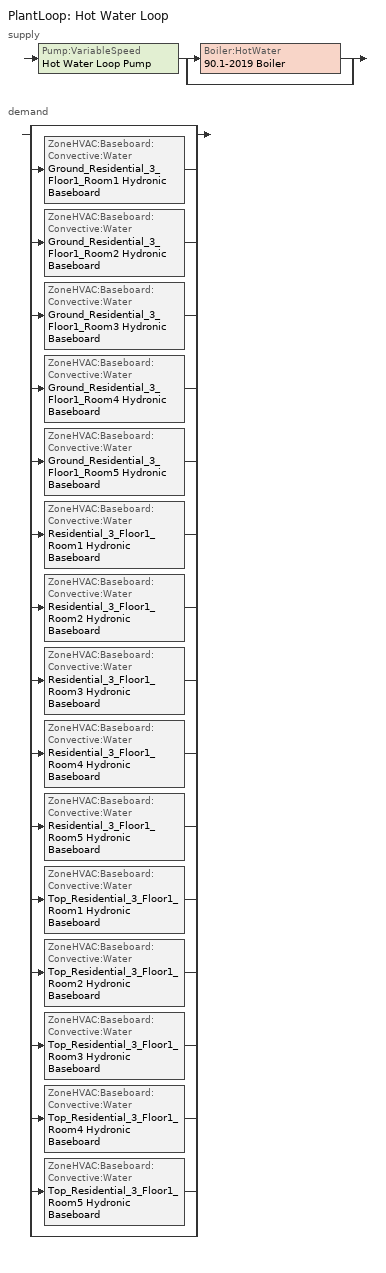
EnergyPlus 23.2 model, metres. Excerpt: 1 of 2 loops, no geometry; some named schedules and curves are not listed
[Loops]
PlantLoop 'Hot Water Loop'
 supply: Pump:VariableSpeed 'Hot Water Loop Pump' > split
  | Boiler:HotWater '90.1-2019 Boiler'
  | bypass
 demand: split
  | bypass
  | ZoneHVAC:Baseboard:Convective:Water 'Ground_Residential_3_Floor1_Room1 Hydronic Baseboard'
  | ZoneHVAC:Baseboard:Convective:Water 'Ground_Residential_3_Floor1_Room2 Hydronic Baseboard'
  | ZoneHVAC:Baseboard:Convective:Water 'Ground_Residential_3_Floor1_Room3 Hydronic Baseboard'
  | ZoneHVAC:Baseboard:Convective:Water 'Ground_Residential_3_Floor1_Room4 Hydronic Baseboard'
  | ZoneHVAC:Baseboard:Convective:Water 'Ground_Residential_3_Floor1_Room5 Hydronic Baseboard'
  | ZoneHVAC:Baseboard:Convective:Water 'Residential_3_Floor1_Room1 Hydronic Baseboard'
  | ZoneHVAC:Baseboard:Convective:Water 'Residential_3_Floor1_Room2 Hydronic Baseboard'
  | ZoneHVAC:Baseboard:Convective:Water 'Residential_3_Floor1_Room3 Hydronic Baseboard'
  | ZoneHVAC:Baseboard:Convective:Water 'Residential_3_Floor1_Room4 Hydronic Baseboard'
  | ZoneHVAC:Baseboard:Convective:Water 'Residential_3_Floor1_Room5 Hydronic Baseboard'
  | ZoneHVAC:Baseboard:Convective:Water 'Top_Residential_3_Floor1_Room1 Hydronic Baseboard'
  | ZoneHVAC:Baseboard:Convective:Water 'Top_Residential_3_Floor1_Room2 Hydronic Baseboard'
  | ZoneHVAC:Baseboard:Convective:Water 'Top_Residential_3_Floor1_Room3 Hydronic Baseboard'
  | ZoneHVAC:Baseboard:Convective:Water 'Top_Residential_3_Floor1_Room4 Hydronic Baseboard'
  | ZoneHVAC:Baseboard:Convective:Water 'Top_Residential_3_Floor1_Room5 Hydronic Baseboard'
  | bypass
[ZoneControl:Thermostat] Temperature Difference Between Cutout And Setpoint {deltaC}=0
Name | Zone or ZoneList | Control Type Schedule | Control 1
Ground_Residential_3_Floor1_Room1 Thermostat | Ground_Residential_3_Floor1_Room1 | Ground_Residential_3_Floor1_Room1 Thermostat Schedule | MidriseApartment Building_Setpoint
Ground_Residential_3_Floor1_Room2 Thermostat | Ground_Residential_3_Floor1_Room2 | Ground_Residential_3_Floor1_Room2 Thermostat Schedule | MidriseApartment Building_Setpoint 1
Ground_Residential_3_Floor1_Room3 Thermostat | Ground_Residential_3_Floor1_Room3 | Ground_Residential_3_Floor1_Room3 Thermostat Schedule | MidriseApartment Building_Setpoint 2
Ground_Residential_3_Floor1_Room4 Thermostat | Ground_Residential_3_Floor1_Room4 | Ground_Residential_3_Floor1_Room4 Thermostat Schedule | MidriseApartment Building_Setpoint 3
Ground_Residential_3_Floor1_Room5 Thermostat | Ground_Residential_3_Floor1_Room5 | Ground_Residential_3_Floor1_Room5 Thermostat Schedule | MidriseApartment Building_Setpoint 4
Residential_3_Floor1_Room1 Thermostat | Residential_3_Floor1_Room1 | Residential_3_Floor1_Room1 Thermostat Schedule | MidriseApartment Building_Setpoint 5
Residential_3_Floor1_Room2 Thermostat | Residential_3_Floor1_Room2 | Residential_3_Floor1_Room2 Thermostat Schedule | MidriseApartment Building_Setpoint 6
Residential_3_Floor1_Room3 Thermostat | Residential_3_Floor1_Room3 | Residential_3_Floor1_Room3 Thermostat Schedule | MidriseApartment Building_Setpoint 7
Residential_3_Floor1_Room4 Thermostat | Residential_3_Floor1_Room4 | Residential_3_Floor1_Room4 Thermostat Schedule | MidriseApartment Building_Setpoint 8
Residential_3_Floor1_Room5 Thermostat | Residential_3_Floor1_Room5 | Residential_3_Floor1_Room5 Thermostat Schedule | MidriseApartment Building_Setpoint 9
Top_Residential_3_Floor1_Room1 Thermostat | Top_Residential_3_Floor1_Room1 | Top_Residential_3_Floor1_Room1 Thermostat Schedule | MidriseApartment Building_Setpoint 10
Top_Residential_3_Floor1_Room2 Thermostat | Top_Residential_3_Floor1_Room2 | Top_Residential_3_Floor1_Room2 Thermostat Schedule | MidriseApartment Building_Setpoint 11
Top_Residential_3_Floor1_Room3 Thermostat | Top_Residential_3_Floor1_Room3 | Top_Residential_3_Floor1_Room3 Thermostat Schedule | MidriseApartment Building_Setpoint 12
Top_Residential_3_Floor1_Room4 Thermostat | Top_Residential_3_Floor1_Room4 | Top_Residential_3_Floor1_Room4 Thermostat Schedule | MidriseApartment Building_Setpoint 13
Top_Residential_3_Floor1_Room5 Thermostat | Top_Residential_3_Floor1_Room5 | Top_Residential_3_Floor1_Room5 Thermostat Schedule | MidriseApartment Building_Setpoint 14
[ThermostatSetpoint:DualSetpoint] Heating Setpoint Temperature Schedule=MidriseApartment Building_Setpoint_HtgSetp Schedule; Cooling Setpoint Temperature Schedule=MidriseApartment Building_Setpoint_ClgSetp Schedule
MidriseApartment Building_Setpoint; MidriseApartment Building_Setpoint 1; MidriseApartment Building_Setpoint 2; MidriseApartment Building_Setpoint 3; MidriseApartment Building_Setpoint 4; MidriseApartment Building_Setpoint 5; MidriseApartment Building_Setpoint 6; MidriseApartment Building_Setpoint 7; MidriseApartment Building_Setpoint 8; MidriseApartment Building_Setpoint 9; MidriseApartment Building_Setpoint 10; MidriseApartment Building_Setpoint 11; MidriseApartment Building_Setpoint 12; MidriseApartment Building_Setpoint 13; MidriseApartment Building_Setpoint 14
[ZoneHVAC:PackagedTerminalAirConditioner] Availability Schedule=Always On Discrete; Cooling Supply Air Flow Rate {m3/s}=Autosize; Heating Supply Air Flow Rate {m3/s}=Autosize; No Load Supply Air Flow Rate {m3/s}=Autosize; Cooling Outdoor Air Flow Rate {m3/s}=Autosize; Heating Outdoor Air Flow Rate {m3/s}=Autosize; No Load Outdoor Air Flow Rate {m3/s}=Autosize; Fan Placement=DrawThrough; Supply Air Fan Operating Mode Schedule=Always On
Name | Supply Air Fan | Heating Coil | Cooling Coil
Ground_Residential_3_Floor1_Room1 PTAC | Ground_Residential_3_Floor1_Room1 PTAC Fan | Ground_Residential_3_Floor1_Room1 PTAC No Heat | Ground_Residential_3_Floor1_Room1 PTAC 1spd DX AC Clg Coil
Ground_Residential_3_Floor1_Room2 PTAC | Ground_Residential_3_Floor1_Room2 PTAC Fan | Ground_Residential_3_Floor1_Room2 PTAC No Heat | Ground_Residential_3_Floor1_Room2 PTAC 1spd DX AC Clg Coil
Ground_Residential_3_Floor1_Room3 PTAC | Ground_Residential_3_Floor1_Room3 PTAC Fan | Ground_Residential_3_Floor1_Room3 PTAC No Heat | Ground_Residential_3_Floor1_Room3 PTAC 1spd DX AC Clg Coil
Ground_Residential_3_Floor1_Room4 PTAC | Ground_Residential_3_Floor1_Room4 PTAC Fan | Ground_Residential_3_Floor1_Room4 PTAC No Heat | Ground_Residential_3_Floor1_Room4 PTAC 1spd DX AC Clg Coil
Ground_Residential_3_Floor1_Room5 PTAC | Ground_Residential_3_Floor1_Room5 PTAC Fan | Ground_Residential_3_Floor1_Room5 PTAC No Heat | Ground_Residential_3_Floor1_Room5 PTAC 1spd DX AC Clg Coil
Residential_3_Floor1_Room1 PTAC | Residential_3_Floor1_Room1 PTAC Fan | Residential_3_Floor1_Room1 PTAC No Heat | Residential_3_Floor1_Room1 PTAC 1spd DX AC Clg Coil
Residential_3_Floor1_Room2 PTAC | Residential_3_Floor1_Room2 PTAC Fan | Residential_3_Floor1_Room2 PTAC No Heat | Residential_3_Floor1_Room2 PTAC 1spd DX AC Clg Coil
Residential_3_Floor1_Room3 PTAC | Residential_3_Floor1_Room3 PTAC Fan | Residential_3_Floor1_Room3 PTAC No Heat | Residential_3_Floor1_Room3 PTAC 1spd DX AC Clg Coil
Residential_3_Floor1_Room4 PTAC | Residential_3_Floor1_Room4 PTAC Fan | Residential_3_Floor1_Room4 PTAC No Heat | Residential_3_Floor1_Room4 PTAC 1spd DX AC Clg Coil
Residential_3_Floor1_Room5 PTAC | Residential_3_Floor1_Room5 PTAC Fan | Residential_3_Floor1_Room5 PTAC No Heat | Residential_3_Floor1_Room5 PTAC 1spd DX AC Clg Coil
Top_Residential_3_Floor1_Room1 PTAC | Top_Residential_3_Floor1_Room1 PTAC Fan | Top_Residential_3_Floor1_Room1 PTAC No Heat | Top_Residential_3_Floor1_Room1 PTAC 1spd DX AC Clg Coil
Top_Residential_3_Floor1_Room2 PTAC | Top_Residential_3_Floor1_Room2 PTAC Fan | Top_Residential_3_Floor1_Room2 PTAC No Heat | Top_Residential_3_Floor1_Room2 PTAC 1spd DX AC Clg Coil
Top_Residential_3_Floor1_Room3 PTAC | Top_Residential_3_Floor1_Room3 PTAC Fan | Top_Residential_3_Floor1_Room3 PTAC No Heat | Top_Residential_3_Floor1_Room3 PTAC 1spd DX AC Clg Coil
Top_Residential_3_Floor1_Room4 PTAC | Top_Residential_3_Floor1_Room4 PTAC Fan | Top_Residential_3_Floor1_Room4 PTAC No Heat | Top_Residential_3_Floor1_Room4 PTAC 1spd DX AC Clg Coil
Top_Residential_3_Floor1_Room5 PTAC | Top_Residential_3_Floor1_Room5 PTAC Fan | Top_Residential_3_Floor1_Room5 PTAC No Heat | Top_Residential_3_Floor1_Room5 PTAC 1spd DX AC Clg Coil
[Fan:OnOff] Availability Schedule=Always On Discrete; Fan Total Efficiency=0.52; Pressure Rise {Pa}=331.288; Maximum Flow Rate {m3/s}=Autosize; Motor Efficiency=0.8; Motor In Airstream Fraction=1
Name | Fan Power Ratio Function of Speed Ratio Curve | Fan Efficiency Ratio Function of Speed Ratio Curve
Ground_Residential_3_Floor1_Room1 PTAC Fan | Fan On Off Power Curve | Fan On Off Efficiency Curve
Ground_Residential_3_Floor1_Room2 PTAC Fan | Fan On Off Power Curve 1 | Fan On Off Efficiency Curve 1
Ground_Residential_3_Floor1_Room3 PTAC Fan | Fan On Off Power Curve 2 | Fan On Off Efficiency Curve 2
Ground_Residential_3_Floor1_Room4 PTAC Fan | Fan On Off Power Curve 3 | Fan On Off Efficiency Curve 3
Ground_Residential_3_Floor1_Room5 PTAC Fan | Fan On Off Power Curve 4 | Fan On Off Efficiency Curve 4
Residential_3_Floor1_Room1 PTAC Fan | Fan On Off Power Curve 5 | Fan On Off Efficiency Curve 5
Residential_3_Floor1_Room2 PTAC Fan | Fan On Off Power Curve 6 | Fan On Off Efficiency Curve 6
Residential_3_Floor1_Room3 PTAC Fan | Fan On Off Power Curve 7 | Fan On Off Efficiency Curve 7
Residential_3_Floor1_Room4 PTAC Fan | Fan On Off Power Curve 8 | Fan On Off Efficiency Curve 8
Residential_3_Floor1_Room5 PTAC Fan | Fan On Off Power Curve 9 | Fan On Off Efficiency Curve 9
Top_Residential_3_Floor1_Room1 PTAC Fan | Fan On Off Power Curve 10 | Fan On Off Efficiency Curve 10
Top_Residential_3_Floor1_Room2 PTAC Fan | Fan On Off Power Curve 11 | Fan On Off Efficiency Curve 11
Top_Residential_3_Floor1_Room3 PTAC Fan | Fan On Off Power Curve 12 | Fan On Off Efficiency Curve 12
Top_Residential_3_Floor1_Room4 PTAC Fan | Fan On Off Power Curve 13 | Fan On Off Efficiency Curve 13
Top_Residential_3_Floor1_Room5 PTAC Fan | Fan On Off Power Curve 14 | Fan On Off Efficiency Curve 14
[Coil:Heating:Electric] Availability Schedule=Always Off Discrete; Efficiency=1; Nominal Capacity {W}=0
Ground_Residential_3_Floor1_Room1 PTAC No Heat; Ground_Residential_3_Floor1_Room2 PTAC No Heat; Ground_Residential_3_Floor1_Room3 PTAC No Heat; Ground_Residential_3_Floor1_Room4 PTAC No Heat; Ground_Residential_3_Floor1_Room5 PTAC No Heat; Residential_3_Floor1_Room1 PTAC No Heat; Residential_3_Floor1_Room2 PTAC No Heat; Residential_3_Floor1_Room3 PTAC No Heat; Residential_3_Floor1_Room4 PTAC No Heat; Residential_3_Floor1_Room5 PTAC No Heat; Top_Residential_3_Floor1_Room1 PTAC No Heat; Top_Residential_3_Floor1_Room2 PTAC No Heat; Top_Residential_3_Floor1_Room3 PTAC No Heat; Top_Residential_3_Floor1_Room4 PTAC No Heat; Top_Residential_3_Floor1_Room5 PTAC No Heat
[Coil:Cooling:DX:SingleSpeed] Availability Schedule=Always On Discrete; Gross Rated Total Cooling Capacity {W}=Autosize; Gross Rated Sensible Heat Ratio=Autosize; Gross Rated Cooling COP {W/W}=3; Rated Air Flow Rate {m3/s}=Autosize; Rated Evaporator Fan Power Per Volume Flow Rate 2017 {W/(m3/s)}=773.3; Rated Evaporator Fan Power Per Volume Flow Rate 2023 {W/(m3/s)}=934.4; Minimum Outdoor Dry-Bulb Temperature for Compressor Operation {C}=-25; Nominal Time for Condensate Removal to Begin {s}=0; Ratio of Initial Moisture Evaporation Rate and Steady State Latent Capacity=0; Maximum Cycling Rate {cycles/hr}=0; Latent Capacity Time Constant {s}=0; Condenser Type=AirCooled; Evaporative Condenser Effectiveness=0.9; Evaporative Condenser Air Flow Rate {m3/s}=Autosize; Evaporative Condenser Pump Rated Power Consumption {W}=Autosize; Crankcase Heater Capacity {W}=0; Maximum Outdoor Dry-Bulb Temperature for Crankcase Heater Operation {C}=10; Basin Heater Capacity {W/K}=0; Basin Heater Setpoint Temperature {C}=2
Name | Total Cooling Capacity Function of Temperature Curve | Total Cooling Capacity Function of Flow Fraction Curve | Energy Input Ratio Function of Temperature Curve | Energy Input Ratio Function of Flow Fraction Curve | Part Load Fraction Correlation Curve
Ground_Residential_3_Floor1_Room1 PTAC 1spd DX AC Clg Coil | Curve Biquadratic 3 | Curve Quadratic 4 | Curve Biquadratic 4 | Curve Quadratic 5 | Curve Quadratic 6
Ground_Residential_3_Floor1_Room2 PTAC 1spd DX AC Clg Coil | Curve Biquadratic 7 | Curve Quadratic 10 | Curve Biquadratic 8 | Curve Quadratic 11 | Curve Quadratic 12
Ground_Residential_3_Floor1_Room3 PTAC 1spd DX AC Clg Coil | Curve Biquadratic 11 | Curve Quadratic 16 | Curve Biquadratic 12 | Curve Quadratic 17 | Curve Quadratic 18
Ground_Residential_3_Floor1_Room4 PTAC 1spd DX AC Clg Coil | Curve Biquadratic 15 | Curve Quadratic 22 | Curve Biquadratic 16 | Curve Quadratic 23 | Curve Quadratic 24
Ground_Residential_3_Floor1_Room5 PTAC 1spd DX AC Clg Coil | Curve Biquadratic 19 | Curve Quadratic 28 | Curve Biquadratic 20 | Curve Quadratic 29 | Curve Quadratic 30
Residential_3_Floor1_Room1 PTAC 1spd DX AC Clg Coil | Curve Biquadratic 23 | Curve Quadratic 34 | Curve Biquadratic 24 | Curve Quadratic 35 | Curve Quadratic 36
Residential_3_Floor1_Room2 PTAC 1spd DX AC Clg Coil | Curve Biquadratic 27 | Curve Quadratic 40 | Curve Biquadratic 28 | Curve Quadratic 41 | Curve Quadratic 42
Residential_3_Floor1_Room3 PTAC 1spd DX AC Clg Coil | Curve Biquadratic 31 | Curve Quadratic 46 | Curve Biquadratic 32 | Curve Quadratic 47 | Curve Quadratic 48
Residential_3_Floor1_Room4 PTAC 1spd DX AC Clg Coil | Curve Biquadratic 35 | Curve Quadratic 52 | Curve Biquadratic 36 | Curve Quadratic 53 | Curve Quadratic 54
Residential_3_Floor1_Room5 PTAC 1spd DX AC Clg Coil | Curve Biquadratic 39 | Curve Quadratic 58 | Curve Biquadratic 40 | Curve Quadratic 59 | Curve Quadratic 60
Top_Residential_3_Floor1_Room1 PTAC 1spd DX AC Clg Coil | Curve Biquadratic 43 | Curve Quadratic 64 | Curve Biquadratic 44 | Curve Quadratic 65 | Curve Quadratic 66
Top_Residential_3_Floor1_Room2 PTAC 1spd DX AC Clg Coil | Curve Biquadratic 47 | Curve Quadratic 70 | Curve Biquadratic 48 | Curve Quadratic 71 | Curve Quadratic 72
Top_Residential_3_Floor1_Room3 PTAC 1spd DX AC Clg Coil | Curve Biquadratic 51 | Curve Quadratic 76 | Curve Biquadratic 52 | Curve Quadratic 77 | Curve Quadratic 78
Top_Residential_3_Floor1_Room4 PTAC 1spd DX AC Clg Coil | Curve Biquadratic 55 | Curve Quadratic 82 | Curve Biquadratic 56 | Curve Quadratic 83 | Curve Quadratic 84
Top_Residential_3_Floor1_Room5 PTAC 1spd DX AC Clg Coil | Curve Biquadratic 59 | Curve Quadratic 88 | Curve Biquadratic 60 | Curve Quadratic 89 | Curve Quadratic 90
[ZoneHVAC:Baseboard:Convective:Water] Availability Schedule=Always On Discrete; Heating Design Capacity Method=HeatingDesignCapacity; Heating Design Capacity {W}=Autosize; Heating Design Capacity Per Floor Area {W/m2}=0; Fraction of Autosized Heating Design Capacity=0.8; U-Factor Times Area Value {W/K}=Autosize; Maximum Water Flow Rate {m3/s}=Autosize; Convergence Tolerance=0.001
Ground_Residential_3_Floor1_Room1 Hydronic Baseboard; Ground_Residential_3_Floor1_Room2 Hydronic Baseboard; Ground_Residential_3_Floor1_Room3 Hydronic Baseboard; Ground_Residential_3_Floor1_Room4 Hydronic Baseboard; Ground_Residential_3_Floor1_Room5 Hydronic Baseboard; Residential_3_Floor1_Room1 Hydronic Baseboard; Residential_3_Floor1_Room2 Hydronic Baseboard; Residential_3_Floor1_Room3 Hydronic Baseboard; Residential_3_Floor1_Room4 Hydronic Baseboard; Residential_3_Floor1_Room5 Hydronic Baseboard; Top_Residential_3_Floor1_Room1 Hydronic Baseboard; Top_Residential_3_Floor1_Room2 Hydronic Baseboard; Top_Residential_3_Floor1_Room3 Hydronic Baseboard; Top_Residential_3_Floor1_Room4 Hydronic Baseboard; Top_Residential_3_Floor1_Room5 Hydronic Baseboard
[Zone equipment]
Ground_Residential_3_Floor1_Room1: Ground_Residential_3_Floor1_Room1 PTAC, Ground_Residential_3_Floor1_Room1 Hydronic Baseboard
Ground_Residential_3_Floor1_Room2: Ground_Residential_3_Floor1_Room2 PTAC, Ground_Residential_3_Floor1_Room2 Hydronic Baseboard
Ground_Residential_3_Floor1_Room3: Ground_Residential_3_Floor1_Room3 PTAC, Ground_Residential_3_Floor1_Room3 Hydronic Baseboard
Ground_Residential_3_Floor1_Room4: Ground_Residential_3_Floor1_Room4 PTAC, Ground_Residential_3_Floor1_Room4 Hydronic Baseboard
Ground_Residential_3_Floor1_Room5: Ground_Residential_3_Floor1_Room5 PTAC, Ground_Residential_3_Floor1_Room5 Hydronic Baseboard
Residential_3_Floor1_Room1: Residential_3_Floor1_Room1 PTAC, Residential_3_Floor1_Room1 Hydronic Baseboard
Residential_3_Floor1_Room2: Residential_3_Floor1_Room2 PTAC, Residential_3_Floor1_Room2 Hydronic Baseboard
Residential_3_Floor1_Room3: Residential_3_Floor1_Room3 PTAC, Residential_3_Floor1_Room3 Hydronic Baseboard
Residential_3_Floor1_Room4: Residential_3_Floor1_Room4 PTAC, Residential_3_Floor1_Room4 Hydronic Baseboard
Residential_3_Floor1_Room5: Residential_3_Floor1_Room5 PTAC, Residential_3_Floor1_Room5 Hydronic Baseboard
Top_Residential_3_Floor1_Room1: Top_Residential_3_Floor1_Room1 PTAC, Top_Residential_3_Floor1_Room1 Hydronic Baseboard
Top_Residential_3_Floor1_Room2: Top_Residential_3_Floor1_Room2 PTAC, Top_Residential_3_Floor1_Room2 Hydronic Baseboard
Top_Residential_3_Floor1_Room3: Top_Residential_3_Floor1_Room3 PTAC, Top_Residential_3_Floor1_Room3 Hydronic Baseboard
Top_Residential_3_Floor1_Room4: Top_Residential_3_Floor1_Room4 PTAC, Top_Residential_3_Floor1_Room4 Hydronic Baseboard
Top_Residential_3_Floor1_Room5: Top_Residential_3_Floor1_Room5 PTAC, Top_Residential_3_Floor1_Room5 Hydronic Baseboard
[Sizing:Zone] Zone Cooling Design Supply Air Temperature Input Method=SupplyAirTemperature; Zone Cooling Design Supply Air Temperature {C}=13.8889; Zone Cooling Design Supply Air Temperature Difference {deltaC}=11.11; Zone Heating Design Supply Air Temperature Input Method=SupplyAirTemperature; Zone Heating Design Supply Air Temperature {C}=50; Zone Heating Design Supply Air Temperature Difference {deltaC}=11.11; Zone Cooling Design Supply Air Humidity Ratio {kgWater/kgDryAir}=0.008; Zone Heating Design Supply Air Humidity Ratio {kgWater/kgDryAir}=0.008; Cooling Design Air Flow Method=DesignDay; Cooling Design Air Flow Rate {m3/s}=0; Cooling Minimum Air Flow per Zone Floor Area {m3/s-m2}=0.000762; Cooling Minimum Air Flow {m3/s}=0; Cooling Minimum Air Flow Fraction=0; Heating Design Air Flow Method=DesignDay; Heating Design Air Flow Rate {m3/s}=0; Heating Maximum Air Flow per Zone Floor Area {m3/s-m2}=0.002032; Heating Maximum Air Flow {m3/s}=0.141576; Heating Maximum Air Flow Fraction=0.3; Account for Dedicated Outdoor Air System=No; Zone Load Sizing Method=Sensible Load Only No Latent Load; Zone Latent Cooling Design Supply Air Humidity Ratio Input Method=HumidityRatioDifference; Zone Cooling Design Supply Air Humidity Ratio Difference {kgWater/kgDryAir}=0.005; Zone Latent Heating Design Supply Air Humidity Ratio Input Method=HumidityRatioDifference; Zone Humidification Design Supply Air Humidity Ratio Difference {kgWater/kgDryAir}=0.005
Name | Design Specification Outdoor Air Object
Ground_Residential_3_Floor1_Room1 | Ground_Residential_3_Floor1_Room1 DSOA Space List
Ground_Residential_3_Floor1_Room2 | Ground_Residential_3_Floor1_Room2 DSOA Space List
Ground_Residential_3_Floor1_Room3 | Ground_Residential_3_Floor1_Room3 DSOA Space List
Ground_Residential_3_Floor1_Room4 | Ground_Residential_3_Floor1_Room4 DSOA Space List
Ground_Residential_3_Floor1_Room5 | Ground_Residential_3_Floor1_Room5 DSOA Space List
Residential_3_Floor1_Room1 | Residential_3_Floor1_Room1 DSOA Space List
Residential_3_Floor1_Room2 | Residential_3_Floor1_Room2 DSOA Space List
Residential_3_Floor1_Room3 | Residential_3_Floor1_Room3 DSOA Space List
Residential_3_Floor1_Room4 | Residential_3_Floor1_Room4 DSOA Space List
Residential_3_Floor1_Room5 | Residential_3_Floor1_Room5 DSOA Space List
Top_Residential_3_Floor1_Room1 | Top_Residential_3_Floor1_Room1 DSOA Space List
Top_Residential_3_Floor1_Room2 | Top_Residential_3_Floor1_Room2 DSOA Space List
Top_Residential_3_Floor1_Room3 | Top_Residential_3_Floor1_Room3 DSOA Space List
Top_Residential_3_Floor1_Room4 | Top_Residential_3_Floor1_Room4 DSOA Space List
Top_Residential_3_Floor1_Room5 | Top_Residential_3_Floor1_Room5 DSOA Space List
[DesignSpecification:OutdoorAir]
MidriseApartment Building_Ventilation: Outdoor Air Method=Sum; Outdoor Air Flow per Person {m3/s-person}=0; Outdoor Air Flow per Zone Floor Area {m3/s-m2}=1.21565e-05; Outdoor Air Flow per Zone {m3/s}=0; Outdoor Air Flow Air Changes per Hour {1/hr}=0.305462
[DesignSpecification:OutdoorAir:SpaceList] Space Design Specification Outdoor Air Object Name 1=MidriseApartment Building_Ventilation
Name | Space Name 1
Ground_Residential_3_Floor1_Room1 DSOA Space List | Ground_Residential_3_Floor1_Room1_Space
Ground_Residential_3_Floor1_Room2 DSOA Space List | Ground_Residential_3_Floor1_Room2_Space
Ground_Residential_3_Floor1_Room3 DSOA Space List | Ground_Residential_3_Floor1_Room3_Space
Ground_Residential_3_Floor1_Room4 DSOA Space List | Ground_Residential_3_Floor1_Room4_Space
Ground_Residential_3_Floor1_Room5 DSOA Space List | Ground_Residential_3_Floor1_Room5_Space
Residential_3_Floor1_Room1 DSOA Space List | Residential_3_Floor1_Room1_Space
Residential_3_Floor1_Room2 DSOA Space List | Residential_3_Floor1_Room2_Space
Residential_3_Floor1_Room3 DSOA Space List | Residential_3_Floor1_Room3_Space
Residential_3_Floor1_Room4 DSOA Space List | Residential_3_Floor1_Room4_Space
Residential_3_Floor1_Room5 DSOA Space List | Residential_3_Floor1_Room5_Space
Top_Residential_3_Floor1_Room1 DSOA Space List | Top_Residential_3_Floor1_Room1_Space
Top_Residential_3_Floor1_Room2 DSOA Space List | Top_Residential_3_Floor1_Room2_Space
Top_Residential_3_Floor1_Room3 DSOA Space List | Top_Residential_3_Floor1_Room3_Space
Top_Residential_3_Floor1_Room4 DSOA Space List | Top_Residential_3_Floor1_Room4_Space
Top_Residential_3_Floor1_Room5 DSOA Space List | Top_Residential_3_Floor1_Room5_Space
[PlantLoop]
Hot Water Loop: Fluid Type=Water; Plant Equipment Operation Scheme=Hot Water Loop Operation Schemes; Maximum Loop Temperature {C}=100; Minimum Loop Temperature {C}=10; Maximum Loop Flow Rate {m3/s}=Autosize; Minimum Loop Flow Rate {m3/s}=0; Plant Loop Volume {m3}=Autocalculate; Load Distribution Scheme=Optimal; Plant Loop Demand Calculation Scheme=SingleSetpoint; Common Pipe Simulation=None
[Sizing:Plant]
Hot Water Loop: Loop Type=Heating; Design Loop Exit Temperature {C}=82.2222; Loop Design Temperature Difference {deltaC}=11.1111; Sizing Option=NonCoincident; Zone Timesteps in Averaging Window=1; Coincident Sizing Factor Mode=None
[Pump:VariableSpeed]
Hot Water Loop Pump: Design Maximum Flow Rate {m3/s}=Autosize; Design Pump Head {Pa}=179344; Design Power Consumption {W}=Autosize; Motor Efficiency=0.9; Fraction of Motor Inefficiencies to Fluid Stream=0; Coefficient 1 of the Part Load Performance Curve=0; Coefficient 2 of the Part Load Performance Curve=1; Coefficient 3 of the Part Load Performance Curve=0; Coefficient 4 of the Part Load Performance Curve=0; Design Minimum Flow Rate {m3/s}=0; Pump Control Type=Intermittent; Skin Loss Radiative Fraction=0.5; Design Power Sizing Method=PowerPerFlowPerPressure; Design Electric Power per Unit Flow Rate {W/(m3/s)}=348701.1; Design Shaft Power per Unit Flow Rate per Unit Head {W/((m3/s)-Pa)}=1.28205; Design Minimum Flow Rate Fraction=0
[Boiler:HotWater]
90.1-2019 Boiler: Fuel Type=NaturalGas; Nominal Capacity {W}=Autosize; Nominal Thermal Efficiency=0.84; Efficiency Curve Temperature Evaluation Variable=LeavingBoiler; Normalized Boiler Efficiency Curve=Boiler with No Minimum Turndown; Design Water Flow Rate {m3/s}=Autosize; Minimum Part Load Ratio=0; Maximum Part Load Ratio=1.2; Optimum Part Load Ratio=1; Water Outlet Upper Temperature Limit {C}=95; Boiler Flow Mode=LeavingSetpointModulated; On Cycle Parasitic Electric Load {W}=0; Sizing Factor=1; Off Cycle Parasitic Fuel Load {W}=0
[SetpointManager:Scheduled]
Hot Water Loop Setpoint Manager: Control Variable=Temperature; Schedule=Hot Water Loop Temp - 180F; Setpoint Node or NodeList=Hot Water Loop Supply Outlet Node
[PlantEquipmentOperationSchemes]
Hot Water Loop Operation Schemes: Control Scheme Object Type 1=PlantEquipmentOperation:HeatingLoad; Control Scheme Name 1=Hot Water Loop Heating Operation Scheme; Control Scheme Schedule Name 1=Always On Discrete
[PlantEquipmentOperation:HeatingLoad]
Hot Water Loop Heating Operation Scheme: Load Range Lower Limit 1 {W}=0; Load Range Upper Limit 1 {W}=1000000000; Range Equipment List Name 1=Hot Water Loop Heating Equipment List
[PlantEquipmentList]
Hot Water Loop Heating Equipment List: Boiler:HotWater, 90.1-2019 Boiler
[Schedule:Year]
Always On: Always On Week Rule - Jan1-Dec31, 1, 1, 12, 31
[Schedule:Compact]
Ground_Residential_3_Floor1_Room1 Thermostat Schedule; Ground_Residential_3_Floor1_Room2 Thermostat Schedule; Ground_Residential_3_Floor1_Room3 Thermostat Schedule; Ground_Residential_3_Floor1_Room4 Thermostat Schedule; Ground_Residential_3_Floor1_Room5 Thermostat Schedule; Residential_3_Floor1_Room1 Thermostat Schedule; Residential_3_Floor1_Room2 Thermostat Schedule; Residential_3_Floor1_Room3 Thermostat Schedule; Residential_3_Floor1_Room4 Thermostat Schedule; Residential_3_Floor1_Room5 Thermostat Schedule; Top_Residential_3_Floor1_Room1 Thermostat Schedule; Top_Residential_3_Floor1_Room2 Thermostat Schedule; Top_Residential_3_Floor1_Room3 Thermostat Schedule; Top_Residential_3_Floor1_Room4 Thermostat Schedule; Top_Residential_3_Floor1_Room5 Thermostat Schedule: Through: 12/31, For: AllDays, Until: 24:00, 4
[Schedule:Constant]
Always On Discrete: Hourly Value=1
[Curve:Exponent]
Fan On Off Power Curve: Coefficient1 Constant=1; Coefficient2 Constant=0; Coefficient3 Constant=0; Minimum Value of x {BasedOnField A2}=0; Maximum Value of x {BasedOnField A2}=1
